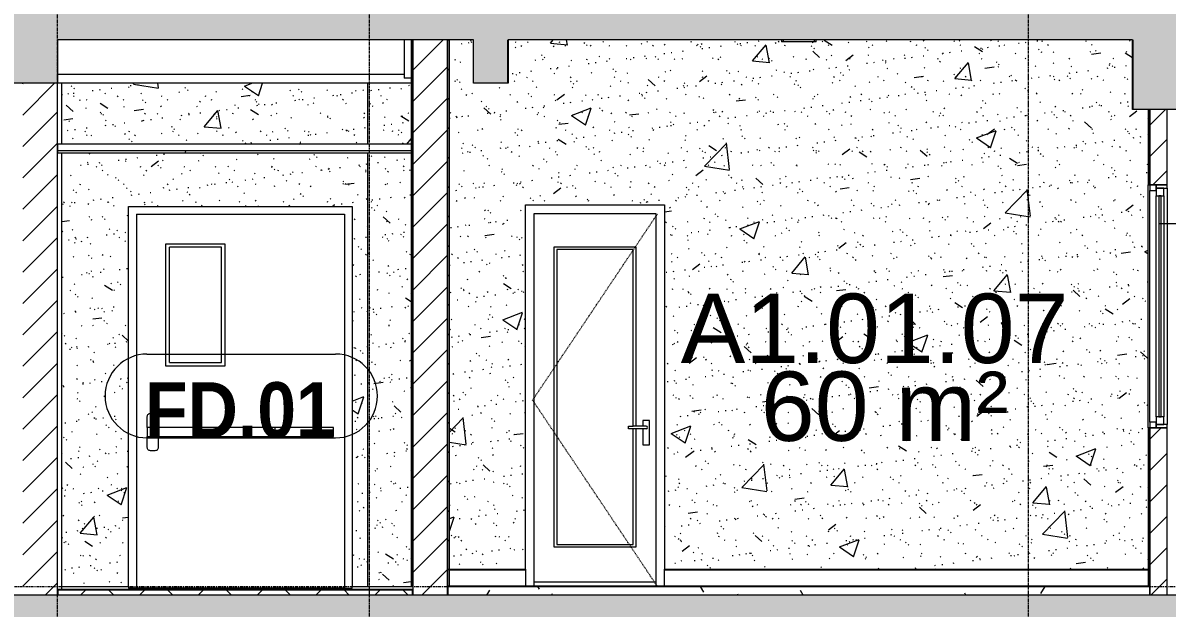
# Model space of a CAD drawing. Header units: millimetres. Extents: x 25061 to 259291, y -8723 to 35400.
# Drawn here: x 236610 to 243210, y 2075 to 5448 of the extents above; entities that cross this region are included whole.
import ezdxf

# ---------------------------------------------------------------- set-up
doc = ezdxf.new("R2010")
doc.units = ezdxf.units.MM
for name, pattern in [('Centre', [31.75, 6.35, -4.7625, 15.875, -4.7625]), ('Dash', [6.35, 3.175, -3.175]), ('Grid Line', [22.225, 12.7, -3.175, 3.175, -3.175])]:
    doc.linetypes.add(name, pattern=pattern)
for name, color, linetype, lineweight in [('0-2', 50, 'Continuous', 5), ('A-AREA-IDEN', 2, 'Continuous', 9), ('A-CLNG', 13, 'Continuous', 9), ('A-CLNG-3', 13, 'Continuous', 18), ('A-CLNG-PATT-3', 13, 'Continuous', 9), ('A-DETL-GENF-2', 7, 'Continuous', 9), ('A-DETL-GENF-HDLN-1', 7, 'Dash', 9), ('A-DETL-THIN', 151, 'Continuous', 9), ('A-DOOR', 31, 'Continuous', 9), ('A-DOOR-1', 7, 'Continuous', 9), ('A-DOOR-2', 253, 'Continuous', 9), ('A-DOOR-FRAM', 31, 'Continuous', 9), ('A-DOOR-IDEN', 31, 'Continuous', 9), ('A-FLOR-1', 10, 'Continuous', 25), ('A-FLOR-3', 192, 'Continuous', 25), ('A-FLOR-HRAL-1', 253, 'Continuous', 9), ('A-FLOR-LEVL-2', 51, 'Centre', 9), ('A-FLOR-MCUT-1', 7, 'Continuous', 9), ('A-FLOR-PATT-3', 8, 'Continuous', 9), ('A-FLOR-PATT-4', 67, 'Continuous', 9), ('A-GLAZ-3', 7, 'Continuous', 9), ('A-GLAZ-4', 253, 'Continuous', 9), ('A-GLAZ-IDEN', 152, 'Continuous', 9), ('A-WALL', 113, 'Continuous', 9), ('A-WALL-1', 113, 'Continuous', 18), ('A-WALL-2', 250, 'Continuous', 18), ('A-WALL-3', 7, 'Continuous', 9), ('A-WALL-PATT-1', 7, 'Continuous', 9), ('A-WALL-PATT-2', 9, 'Continuous', 9), ('A-WALL-PATT-4', 111, 'Continuous', 9), ('E-LITE-EQPM-1', 7, 'Continuous', 9), ('E-LITE-EQPM-2', 253, 'Continuous', 9), ('I-WALL', 2, 'Continuous', 9), ('I-WALL-1', 250, 'Continuous', 18), ('I-WALL-2', 7, 'Continuous', 9), ('I-WALL-3', 2, 'Continuous', 18), ('S-BEAM-1', 12, 'Continuous', 5), ('S-BEAM-2', 10, 'Continuous', 25), ('S-BEAM-3', 7, 'Continuous', 9), ('S-COLS-1', 7, 'Continuous', 9), ('S-GRID-1', 1, 'Grid Line', 9)]:
    doc.layers.add(name, color=color, linetype=linetype, lineweight=lineweight)
doc.styles.add('Arial', font='arial.ttf', dxfattribs={"height": 400})
doc.styles.add('Arial_B_1', font='arialbd.ttf', dxfattribs={"width": 0.9, "height": 320})
pattern_1 = [(45, (-80880.3, 14125), (-84.8528, 84.8528), [])]
pattern_2 = [(45, (200382.47, 14125), (-90.50967, 90.50967), [])]
pattern_3 = [(50, (200382.5, 14125), (1165.978, -102.01), [121.92, -1341.12]), (355, (200382.5, 14125), (-225.554, 1222.763), [97.536, -1072.896]), (100.451, (200479.6, 14116.5), (940.433, 1120.746), [103.616, -1139.776]), (46.184, (200382.5, 14450.1), (1734.906, -269.074), [182.88, -2011.68]), (96.636, (200527, 14427.7), (1519.38, 1583.536), [155.424, -1709.665]), (351.184, (200382.5, 14450.1), (1519.39, 1583.52), [146.304, -1609.344]), (21, (200545, 14368.8), (970.332, -654.498), [121.92, -1341.12]), (326, (200545, 14368.8), (395.533, 1178.804), [97.536, -1072.896]), (71.451, (200625.9, 14314.3), (1365.87, 524.296), [103.616, -1139.776]), (37.5, (200382.47, 14125), (19.767, 541.1527), [53.645, -1006.246, 53.645, -1035.507, -1076.96]), (37.5, (200382.47, 14125), (19.767, 541.1527), [-2149.043, 53.645, -1023.315]), (7.5, (200382.5, 14125), (427.646, 641.156), [53.645, -567.334, 53.645, -981.862, -410.464]), (7.5, (200382.5, 14125), (427.646, 641.156), [-1656.486, 53.645, -356.819]), (327.5, (200019.96, 14125), (867.782, -36.665), [53.645, -352.755, 53.645, -1214.323, -1682.496]), (327.5, (200019.96, 14125), (867.782, -36.665), [-1674.368, 53.645, -1628.85]), (317.5, (199857.4, 14125), (948.028, 162.731), [53.645, -474.675, 53.645, -788.416, -1194.816]), (317.5, (199857.4, 14125), (948.028, 162.731), [-1370.38, 53.645, -1141.17])]
pattern_4 = [(37.5, (200382.47, 14125), (-5.1206, 156.61216), [5.364, -118.181, 5.364, -132.812, -132.08]), (37.5, (200382.47, 14125), (-5.1206, 156.61216), [-261.722, 5.364, -126.716]), (7.5, (200382.47, 14125), (143.847, 229.3842), [5.364, -61.285, 5.364, -105.989, -42.672]), (7.5, (200382.47, 14125), (143.847, 229.3842), [-178.003, 5.364, -37.308]), (327.5, (200282.5, 14125), (253.11758, 0.46008), [5.364, -35.276, 5.364, -140.94, -191.008]), (327.5, (200282.5, 14125), (253.11758, 0.46008), [-186.944, 5.364, -185.644]), (317.5, (200282.5, 14125), (244.3381, 71.3376), [5.364, -14.956, 5.364, -90.546, -109.728]), (317.5, (200282.5, 14125), (244.3381, 71.3376), [-116.23, 5.364, -104.364])]

# ---------------------------------------------------------------- blocks, each defined once
blk = doc.blocks.new('NCV_TKTC_KET CAU_rvt-2-TKCS_MẶT CẮT 2')
at = {"layer": 'S-BEAM-1'}
blk.add_hatch(color=256, dxfattribs=at).paths.add_polyline_path([(-41852.6, 5100), (-41852.6, 5100), (-41852.6, 5240.8)])
at = {"layer": 'S-BEAM-2'}
for p, q in [((-41852.6, 5100), (-41852.6, 5350)), ((-38252.6, 5350), (-38252.6, 4950))]:
    blk.add_line(p, q, dxfattribs=at)
at = {"layer": 'S-BEAM-3'}
for p, q in [((-42452.7, 5350), (-42452.7, 5130)), ((-42452.7, 5150), (-44452.6, 5150)), ((-42412.6, 5100), (-44452.6, 5100)), ((-42412.6, 5130), (-42452.7, 5130))]:
    blk.add_line(p, q, dxfattribs=at)
at = {"layer": 'S-COLS-1'}
for p, q in [((-44427.6, 4750), (-44427.6, 5100)), ((-44427.6, 2180), (-44427.6, 4700))]:
    blk.add_line(p, q, dxfattribs=at)
blk = doc.blocks.new('Railing - Railing-963435-TKCS_MẶT CẮT 2')
at = {"layer": 'A-FLOR-HRAL-1'}
for p, q in [((-40952.564287, 2200), (-40952.564287, 2295)), ((-40952.564287, 2295), (-38162.564287, 2295))]:
    blk.add_line(p, q, dxfattribs=at)
blk = doc.blocks.new('Railing - Railing-972879-TKCS_MẶT CẮT 2')
at = {"layer": 'A-FLOR-HRAL-1'}
for p, q in [((-42192.564287, 2295), (-42202.564287, 2295)), ((-42202.564287, 2295), (-42202.564287, 2200)), ((-42192.564287, 2200), (-42192.564287, 2295)), ((-42192.564287, 2295), (-41752.564287, 2295)), ((-41752.564287, 2295), (-41752.564287, 2200)), ((-38152.564287, 2295), (-38162.564287, 2295)), ((-38162.564287, 2295), (-38162.564287, 2200)), ((-38152.564287, 2200), (-38152.564287, 2295)), ((-42202.564287, 2200), (-42192.564287, 2200)), ((-38162.564287, 2200), (-38152.564287, 2200))]:
    blk.add_line(p, q, dxfattribs=at)
blk = doc.blocks.new('DOOR_CW_01 CANH MO-PANEL KINH - DIG_02-800x2200-CỬA NHÔM KÍNH-400864-TKCS_MẶT CẮT 2')
at = {"layer": 'A-DETL-GENF-HDLN-1'}
for p, q in [((-116112.6, 6673.5), (-115392.6, 7747)), ((-115392.6, 5600), (-116112.6, 6673.5))]:
    blk.add_line(p, q, dxfattribs=at)
at = {"layer": 'A-DOOR-1'}
for p, q in [((-116102.6, 5600), (-116102.6, 7750)), ((-116102.6, 7750), (-115402.6, 7750)), ((-115402.6, 7750), (-115402.6, 5600)), ((-115987.6, 7558), (-115517.6, 7558)), ((-115987.6, 5826), (-115987.6, 7558)), ((-115532.6, 7543), (-115972.6, 7543)), ((-115972.6, 7543), (-115972.6, 5841)), ((-115532.6, 6524.5), (-115532.6, 7543)), ((-115517.6, 7558), (-115517.6, 6524.5)), ((-115477.3, 6556), (-115477.3, 6524.5)), ((-115437.8, 6556), (-115477.3, 6556)), ((-115437.8, 6416), (-115437.8, 6556)), ((-115558.4, 6524.5), (-115532.6, 6524.5)), ((-115558.4, 6507.5), (-115558.4, 6524.5)), ((-115532.6, 6507.5), (-115558.4, 6507.5)), ((-115457.6, 6524.5), (-115532.6, 6524.5)), ((-115532.6, 5841), (-115532.6, 6507.5)), ((-115457.6, 6507.5), (-115532.6, 6507.5)), ((-115517.6, 6507.5), (-115517.6, 5826)), ((-115477.3, 6507.5), (-115477.3, 6416)), ((-115477.3, 6416), (-115437.8, 6416)), ((-115517.6, 5826), (-115987.6, 5826)), ((-115972.6, 5841), (-115532.6, 5841)), ((-116152.6, 5700), (-116152.6, 5695)), ((-115352.6, 5695), (-115352.6, 5700)), ((-116102.6, 5626), (-115402.6, 5626))]:
    blk.add_line(p, q, dxfattribs=at)
for start, end in [(0, 90), (270, 360)]:
    blk.add_arc((-115457.6, 6516), 8.5, start, end, dxfattribs=at)
blk = doc.blocks.new('M_Fixed - 900 x 1400-V161-TKCS_MẶT CẮT 2')
at = {"layer": 'A-GLAZ-3'}
for p, q in [((-38115.564287, 4515), (-38152.564287, 4515)), ((-38152.564287, 4515), (-38152.564287, 4483)), ((-38052.564287, 4515), (-38115.564287, 4515)), ((-38115.564287, 4515), (-38115.564287, 4496)), ((-38115.564287, 4483), (-38115.564287, 4515)), ((-38071.564287, 4496), (-38115.564287, 4496)), ((-38115.564287, 4496), (-38115.564287, 4452)), ((-38115.564287, 4496), (-38052.564287, 4496)), ((-38071.564287, 4452), (-38071.564287, 4496)), ((-38052.564287, 4496), (-38052.564287, 4515)), ((-38052.564287, 4496), (-38052.564287, 3134)), ((-38152.564287, 4483), (-38115.564287, 4483)), ((-38152.564287, 3147), (-38152.564287, 4483)), ((-38115.564287, 4452), (-38071.564287, 4452)), ((-38115.564287, 3178), (-38115.564287, 4452)), ((-38087.564287, 4452), (-38099.564287, 4452)), ((-38099.564287, 4452), (-38099.564287, 3178)), ((-38087.564287, 3178), (-38087.564287, 4452)), ((-38071.564287, 4452), (-38071.564287, 3178)), ((-38071.564287, 3178), (-38115.564287, 3178)), ((-38115.564287, 3178), (-38115.564287, 3134)), ((-38099.564287, 3178), (-38087.564287, 3178)), ((-38071.564287, 3134), (-38071.564287, 3178)), ((-38115.564287, 3147), (-38152.564287, 3147)), ((-38152.564287, 3147), (-38152.564287, 3115)), ((-38152.564287, 3115), (-38115.564287, 3115)), ((-38115.564287, 3115), (-38115.564287, 3147)), ((-38115.564287, 3134), (-38071.564287, 3134)), ((-38052.564287, 3134), (-38115.564287, 3134)), ((-38115.564287, 3134), (-38115.564287, 3115)), ((-38115.564287, 3115), (-38052.564287, 3115)), ((-38052.564287, 3115), (-38052.564287, 3134))]:
    blk.add_line(p, q, dxfattribs=at)
blk = doc.blocks.new('LIC_08-ĐÈN LED TRÒN GẮN NỔI - LIC_08 - ĐÈN LED TRÒN GẮN NỔI_ P_18W_ ÁNH SÁNG TRẮNG 6000K-511114-TKCS_MẶT CẮT 2')
at = {"layer": 'E-LITE-EQPM-1'}
for p, q in [((-40277.2, 8750), (-40277.2, 8740)), ((-40177.2, 8740), (-40277.2, 8740)), ((-40267.2, 8748), (-40267.2, 8745)), ((-40077.2, 8740), (-40177.2, 8740)), ((-40087.2, 8745), (-40087.2, 8748)), ((-40077.2, 8740), (-40077.2, 8750))]:
    blk.add_line(p, q, dxfattribs=at)
blk = doc.blocks.new('NCV_TKTC_TANG 1_rvt-2-TKCS_MẶT CẮT 2')
at = {"layer": 'A-FLOR-PATT-4'}
h = blk.add_hatch(dxfattribs=at)
h.set_pattern_fill('FP_36', color=256, style=0, pattern_type=2)
h.set_pattern_definition([(0, (-80880.3, 14125), (650.24, 162.56), [53.645, -434.035, 53.645, -3034.995]), (0, (-80880.3, 14125), (650.24, 162.56), [-541.325, -434.035, 53.645, -921.715, -1625.6]), (0, (-80880.3, 14125), (650.24, 162.56), [-1950.72, 53.645, -434.035, 53.645, -1084.275]), (0, (-80880.3, 14125), (650.24, 162.56), [-2492.045, -271.475, 53.645, -759.155]), (120, (-80636.46, 14206.28), (-465.9011, 481.84436), [53.645, -434.035, 53.645, -3034.995]), (120, (-80636.46, 14206.28), (-465.9011, 481.84436), [-541.325, -434.035, 53.645, -921.715, -1625.6]), (120, (-80636.46, 14206.28), (-465.9011, 481.84436), [-1950.72, 53.645, -434.035, 53.645, -1084.275]), (120, (-80636.46, 14206.28), (-465.9011, 481.84436), [-2492.045, -271.475, 53.645, -759.155]), (240, (-80555.18, 14531.4), (-184.3389, -644.40436), [53.645, -434.035, 53.645, -3034.995]), (240, (-80555.18, 14531.4), (-184.3389, -644.40436), [-541.325, -434.035, 53.645, -921.715, -1625.6]), (240, (-80555.18, 14531.4), (-184.3389, -644.40436), [-1950.72, 53.645, -434.035, 53.645, -1084.275]), (240, (-80555.18, 14531.4), (-184.3389, -644.40436), [-2492.045, -271.475, 53.645, -759.155])])
h.paths.add_polyline_path([(-41717, 2150), (-38152.6, 2150), (-38152.6, 2200), (-42202.6, 2200), (-42202.6, 2150), (-41852.6, 2150)])
at = {"layer": 'A-WALL-PATT-1'}
h = blk.add_hatch(dxfattribs=at)
h.set_pattern_fill('FP_39', color=256, style=0, pattern_type=2)
h.set_pattern_definition(pattern_1)
h.paths.add_polyline_path([(-42192.6, 2300), (-42192.6, 5350), (-42202.6, 5350), (-42202.6, 2300)])
h = blk.add_hatch(dxfattribs=at)
h.set_pattern_fill('FP_39', color=256, style=0, pattern_type=2)
h.set_pattern_definition(pattern_1)
h.paths.add_polyline_path([(-38162.6, 2300), (-38152.6, 2300), (-38152.6, 3115), (-38162.6, 3115), (-38162.6, 2464.8)])
h.paths.add_polyline_path([(-38162.6, 4515), (-38152.6, 4515), (-38152.6, 4950), (-38162.6, 4950), (-38162.6, 4932.4)])
at = {"layer": 'A-WALL-PATT-2'}
h = blk.add_hatch(dxfattribs=at)
h.set_pattern_fill('FP_37', color=256, style=0, pattern_type=2)
h.set_pattern_definition([(50, (-80880.3, 14125), (1165.978, -102.01), [121.92, -1341.12]), (355, (-80880.3, 14125), (-225.554, 1222.763), [97.536, -1072.896]), (100.451, (-80783.1, 14116.5), (940.433, 1120.746), [103.616, -1139.776]), (46.184, (-80880.3, 14450.1), (1734.906, -269.074), [182.88, -2011.68]), (96.636, (-80735.7, 14427.7), (1519.38, 1583.536), [155.424, -1709.665]), (351.184, (-80880.3, 14450.1), (1519.39, 1583.52), [146.304, -1609.344]), (21, (-80717.7, 14368.8), (970.332, -654.498), [121.92, -1341.12]), (326, (-80717.7, 14368.8), (395.533, 1178.804), [97.536, -1072.896]), (71.451, (-80636.9, 14314.3), (1365.87, 524.296), [103.616, -1139.776]), (37.5, (-80880.3, 14125), (19.767, 541.1527), [53.645, -1006.246, 53.645, -1035.507, -1076.96]), (37.5, (-80880.3, 14125), (19.767, 541.1527), [-2149.043, 53.645, -1023.315]), (7.5, (-80880.3, 14125), (427.646, 641.156), [53.645, -567.334, 53.645, -981.862, -410.464]), (7.5, (-80880.3, 14125), (427.646, 641.156), [-1656.486, 53.645, -356.819]), (327.5, (-81242.8, 14125), (867.782, -36.665), [53.645, -352.755, 53.645, -1214.323, -1682.496]), (327.5, (-81242.8, 14125), (867.782, -36.665), [-1674.368, 53.645, -1628.85]), (317.5, (-81405.4, 14125), (948.028, 162.731), [53.645, -474.675, 53.645, -788.416, -1194.816]), (317.5, (-81405.4, 14125), (948.028, 162.731), [-1370.38, 53.645, -1141.17])])
h.paths.add_polyline_path([(-40921.8, 2300), (-38162.6, 2300), (-38162.6, 4950), (-38252.6, 4950), (-38252.6, 5350), (-40077.2, 5350), (-40077.2, 5340), (-40277.2, 5340), (-40277.2, 5350), (-41852.6, 5350), (-41852.6, 5100), (-42052.6, 5100), (-42052.6, 5350), (-42192.6, 5350), (-42192.6, 2300), (-41752.6, 2300), (-41752.6, 4400), (-40952.6, 4400), (-40952.6, 2300)])
h = blk.add_hatch(dxfattribs=at)
h.set_pattern_fill('FP_38', color=256, style=0, pattern_type=2)
h.set_pattern_definition([(37.5, (-80880.3, 14125), (-5.1206, 156.61216), [5.364, -118.181, 5.364, -132.812, -132.08]), (37.5, (-80880.3, 14125), (-5.1206, 156.61216), [-261.722, 5.364, -126.716]), (7.5, (-80880.3, 14125), (143.847, 229.3842), [5.364, -61.285, 5.364, -105.989, -42.672]), (7.5, (-80880.3, 14125), (143.847, 229.3842), [-178.003, 5.364, -37.308]), (327.5, (-80980.28, 14125), (253.11758, 0.46008), [5.364, -35.276, 5.364, -140.94, -191.008]), (327.5, (-80980.28, 14125), (253.11758, 0.46008), [-186.944, 5.364, -185.644]), (317.5, (-80980.28, 14125), (244.3381, 71.3376), [5.364, -14.956, 5.364, -90.546, -109.728]), (317.5, (-80980.28, 14125), (244.3381, 71.3376), [-116.23, 5.364, -104.364])])
h.paths.add_polyline_path([(-40921.8, 2300), (-38162.6, 2300), (-38162.6, 4950), (-38252.6, 4950), (-38252.6, 5350), (-40077.2, 5350), (-40077.2, 5340), (-40277.2, 5340), (-40277.2, 5350), (-41852.6, 5350), (-41852.6, 5100), (-42052.6, 5100), (-42052.6, 5350), (-42192.6, 5350), (-42192.6, 2300), (-41752.6, 2300), (-41752.6, 4400), (-40952.6, 4400), (-40952.6, 2300)])
h = blk.add_hatch(dxfattribs=at)
h.set_pattern_fill('FP_34', color=256, style=0, pattern_type=2)
h.set_pattern_definition([(45, (-80880.3, 14125), (-90.50967, 90.50967), [])])
h.paths.add_polyline_path([(-38152.6, 2150), (-38052.6, 2150), (-38052.6, 3115), (-38152.6, 3115), (-38152.6, 2156.4)])
h.paths.add_polyline_path([(-38052.6, 4515), (-38052.6, 4950), (-38152.6, 4950), (-38152.6, 4515)])
at = {"layer": 'A-FLOR-1'}
for p, q in [((-38152.6, 2200), (-42202.6, 2200)), ((-42202.6, 2200), (-42202.6, 2150))]:
    blk.add_line(p, q, dxfattribs=at)
at = {"layer": 'A-FLOR-MCUT-1'}
blk.add_line((-38152.6, 2150), (-38152.6, 2200), dxfattribs=at)
at = {"layer": 'A-WALL-2'}
for p, q in [((-38152.6, 4515), (-38052.6, 4515)), ((-38052.6, 3115), (-38152.6, 3115)), ((-38152.6, 2300), (-38152.6, 2200)), ((-38052.6, 2150), (-38052.6, 2250))]:
    blk.add_line(p, q, dxfattribs=at)
at = {"layer": 'A-WALL-3'}
for p, q in [((-38152.6, 4515), (-38152.6, 4950)), ((-38152.6, 4950), (-38152.6, 4515)), ((-38052.6, 4515), (-38052.6, 4950)), ((-38152.6, 2300), (-38152.6, 3115)), ((-38152.6, 3115), (-38152.6, 2300)), ((-38052.6, 2250), (-38052.6, 3115)), ((-38152.6, 2200), (-38152.6, 2150))]:
    blk.add_line(p, q, dxfattribs=at)
at = {"layer": 'I-WALL-1'}
for p, q in [((-42202.6, 5350), (-42202.6, 2300)), ((-42192.6, 2300), (-42192.6, 5350)), ((-38162.6, 4950), (-38162.6, 4515)), ((-38162.6, 4515), (-38152.6, 4515)), ((-38152.6, 3115), (-38162.6, 3115)), ((-38162.6, 3115), (-38162.6, 2300)), ((-42202.6, 2300), (-42192.6, 2300)), ((-38162.6, 2300), (-38152.6, 2300))]:
    blk.add_line(p, q, dxfattribs=at)
at = {"layer": 'I-WALL-2'}
for p, q in [((-38162.6, 3115), (-38162.6, 4515)), ((-41752.6, 2300), (-41752.6, 4400)), ((-41752.6, 4400), (-40952.6, 4400)), ((-40952.6, 4400), (-40952.6, 2300)), ((-42192.6, 2300), (-41752.6, 2300)), ((-40952.6, 2300), (-38162.6, 2300))]:
    blk.add_line(p, q, dxfattribs=at)
at = {"layer": 'A-DOOR-2'}
blk.add_blockref('DOOR_CW_01 CANH MO-PANEL KINH - DIG_02-800x2200-CỬA NHÔM KÍNH-400864-TKCS_MẶT CẮT 2', (74400, -3400), dxfattribs=at)
at = {"layer": 'A-FLOR-HRAL-1'}
for name in ['Railing - Railing-972879-TKCS_MẶT CẮT 2', 'Railing - Railing-963435-TKCS_MẶT CẮT 2']:
    blk.add_blockref(name, (0, 0), dxfattribs=at)
at = {"layer": 'A-GLAZ-4'}
blk.add_blockref('M_Fixed - 900 x 1400-V161-TKCS_MẶT CẮT 2', (0, 0), dxfattribs=at)
at = {"layer": 'E-LITE-EQPM-2'}
blk.add_blockref('LIC_08-ĐÈN LED TRÒN GẮN NỔI - LIC_08 - ĐÈN LED TRÒN GẮN NỔI_ P_18W_ ÁNH SÁNG TRẮNG 6000K-511114-TKCS_MẶT CẮT 2', (0, -3400), dxfattribs=at)
blk = doc.blocks.new('FD_01 - FD_01-1200x2200mm-V201-TKCS_MẶT CẮT 2')
at = {"layer": 'A-DOOR'}
h = blk.add_hatch(dxfattribs=at)
h.set_pattern_fill('FP_35', color=256, style=0, pattern_type=2)
h.set_pattern_definition([(63.435, (-78970.7, 14236.3), (-0.002, 1625.6), [567.96, -3066.99]), (63.435, (-80596.3, 14236.3), (-0.002, 1625.6), [567.96, -3066.99]), (63.435, (-78192.5, 14550.35), (-0.002, 1625.6), [567.96, -3066.99]), (63.435, (-79818.1, 14550.35), (-0.002, 1625.6), [567.96, -3066.99]), (63.435, (-78310.3, 14439.5), (-0.002, 1625.6), [567.96, -3066.99]), (63.435, (-79935.9, 14439.5), (-0.002, 1625.6), [567.96, -3066.99]), (63.435, (-78430.35, 15074.4), (-0.002, 1625.6), [276.055, -3358.896]), (63.435, (-80055.95, 15074.4), (-0.002, 1625.6), [276.055, -3358.896]), (63.435, (-78508.9, 14976.15), (-0.002, 1625.6), [567.96, -3066.99]), (63.435, (-80134.5, 14976.15), (-0.002, 1625.6), [567.96, -3066.99]), (63.435, (-78495, 15046.7), (-0.002, 1625.6), [567.96, -3066.99]), (63.435, (-80120.6, 15046.7), (-0.002, 1625.6), [567.96, -3066.99]), (63.435, (-79150.9, 14737.2), (-0.002, 1625.6), [567.96, -3066.99]), (63.435, (-80776.5, 14737.2), (-0.002, 1625.6), [567.96, -3066.99]), (63.435, (-79137, 14820.35), (-0.002, 1625.6), [567.96, -3066.99]), (63.435, (-80762.6, 14820.35), (-0.002, 1625.6), [567.96, -3066.99]), (63.435, (-79133.3, 14880.3), (-0.002, 1625.6), [567.96, -3066.99]), (63.435, (-80758.9, 14880.3), (-0.002, 1625.6), [567.96, -3066.99])])
h.paths.add_polyline_path([(-43807.6, 3490), (-43507.6, 3490), (-43507.6, 4155), (-43807.6, 4155), (-43807.6, 3698.6)])
for p, q in [((-43827.6, 4175), (-43487.6, 4175)), ((-43827.6, 3470), (-43827.6, 4175)), ((-43487.6, 4175), (-43487.6, 3470)), ((-43507.6, 4155), (-43807.6, 4155)), ((-43807.6, 3490), (-43807.6, 4155)), ((-43507.6, 3490), (-43507.6, 4155)), ((-43487.6, 3470), (-43827.6, 3470)), ((-43807.6, 3490), (-43507.6, 3490)), ((-43935.1, 3115.4), (-43935.1, 3178.9)), ((-43916.1, 3198), (-43890.7, 3198)), ((-43871.6, 3178.9), (-43871.6, 3115.4)), ((-43935.1, 3115.4), (-43935.1, 3064.6)), ((-43871.6, 3115.4), (-43935.1, 3115.4)), ((-43197.3, 3115.4), (-43871.6, 3115.4)), ((-43871.6, 3115.4), (-43871.6, 3064.6)), ((-43197.3, 3064.6), (-43197.3, 3115.4)), ((-42860.1, 3115.4), (-43197.3, 3115.4)), ((-42860.1, 3064.6), (-42860.1, 3115.4)), ((-43935.1, 3064.6), (-43871.6, 3064.6)), ((-43935.1, 3001.1), (-43935.1, 3064.6)), ((-43871.6, 3064.6), (-43197.3, 3064.6)), ((-43871.6, 3064.6), (-43871.6, 3001.1)), ((-43197.3, 3064.6), (-42860.1, 3064.6)), ((-43890.7, 2982.1), (-43916.1, 2982.1)), ((-42797.6, 2190), (-43997.6, 2190))]:
    blk.add_line(p, q, dxfattribs=at)
at = {"layer": 'A-DOOR', "flags": 128}
for points in [[(-43935.1, 3178.9), (-43934.7, 3183.1), (-43933.2, 3187.2), (-43931, 3190.8), (-43928, 3193.8), (-43924.4, 3196.1), (-43920.3, 3197.5), (-43916.1, 3198)], [(-43890.7, 3198), (-43886.4, 3197.5), (-43882.4, 3196.1), (-43878.8, 3193.8), (-43875.8, 3190.8), (-43873.5, 3187.2), (-43872.1, 3183.1), (-43871.6, 3178.9)], [(-43916.1, 2982.1), (-43920.3, 2982.5), (-43924.4, 2983.9), (-43928, 2986.2), (-43931, 2989.2), (-43933.2, 2992.8), (-43934.7, 2996.9), (-43935.1, 3001.1)], [(-43871.6, 3001.1), (-43872.1, 2996.9), (-43873.5, 2992.8), (-43875.8, 2989.2), (-43878.8, 2986.2), (-43882.4, 2983.9), (-43886.4, 2982.5), (-43890.7, 2982.1)]]:
    blk.add_lwpolyline(points, dxfattribs=at)
at = {"layer": 'A-DOOR-FRAM'}
for p, q in [((-43997.6, 4345), (-43997.6, 2190)), ((-43997.6, 4345), (-42797.6, 4345)), ((-42797.6, 4345), (-42797.6, 2190)), ((-44042.6, 2200), (-44042.6, 2190)), ((-43997.6, 2190), (-44042.6, 2190)), ((-42797.6, 2190), (-42752.6, 2190)), ((-42752.6, 2190), (-42752.6, 2200))]:
    blk.add_line(p, q, dxfattribs=at)
blk = doc.blocks.new('STN_Door Tag - STN_Door Tag-1788670-TKCS_MẶT CẮT 2')
at = {"layer": 'A-DOOR-IDEN'}
for p, q in [((-93966.7, 3889.1), (-92878.6, 3889.1)), ((-93966.7, 3406.1), (-92878.6, 3406.1))]:
    blk.add_line(p, q, dxfattribs=at)
for centre, start, end in [((-93966.7, 3647.6), 90, 270), ((-92878.6, 3647.6), 270, 90)]:
    blk.add_arc(centre, 241.5, start, end, dxfattribs=at)

msp = doc.modelspace()

# ---------------------------------------------------------------- hatches: boundary and pattern name
at = {"layer": 'A-CLNG-PATT-3'}
h = msp.add_hatch(dxfattribs=at)
h.set_pattern_fill('FP_41', color=256, style=0, pattern_type=2)
h.set_pattern_definition([(0, (200382.47, 14125), (1300.48, 325.12), [53.645, -921.715, 53.645, -6123.635]), (0, (200382.47, 14125), (1300.48, 325.12), [-1029.005, -921.715, 53.645, -1897.075, -3251.2]), (0, (200382.47, 14125), (1300.48, 325.12), [-3901.44, 53.645, -921.715, 53.645, -2222.195]), (0, (200382.47, 14125), (1300.48, 325.12), [-4930.445, -596.595, 53.645, -1571.955]), (120, (200870.15, 14287.56), (-931.8022, 963.6887), [53.645, -921.715, -6177.28]), (120, (200870.15, 14287.56), (-931.8022, 963.6887), [-975.36, 53.645, -921.715, -5201.92]), (120, (200870.15, 14287.56), (-931.8022, 963.6887), [-1950.72, 53.645, -1897.075, -3251.2]), (120, (200870.15, 14287.56), (-931.8022, 963.6887), [-3901.44, 53.645, -921.715, -2275.84]), (120, (200870.15, 14287.56), (-931.8022, 963.6887), [-4876.8, 53.645, -596.595, -1625.6]), (120, (200870.15, 14287.56), (-931.8022, 963.6887), [-5527.04, 53.645, -1571.955]), (240, (201032.7, 14937.8), (-368.6778, -1288.8087), [53.645, -921.715, -6177.28]), (240, (201032.7, 14937.8), (-368.6778, -1288.8087), [-975.36, 53.645, -921.715, -5201.92]), (240, (201032.7, 14937.8), (-368.6778, -1288.8087), [-1950.72, 53.645, -1897.075, -3251.2]), (240, (201032.7, 14937.8), (-368.6778, -1288.8087), [-3901.44, 53.645, -921.715, -2275.84]), (240, (201032.7, 14937.8), (-368.6778, -1288.8087), [-4876.8, 53.645, -596.595, -1625.6]), (240, (201032.7, 14937.8), (-368.6778, -1288.8087), [-5527.04, 53.645, -1571.955])])
h.paths.add_polyline_path([(236810.2, 4700), (238860.1, 4700), (238860.1, 4710), (236810.2, 4710)])
at = {"layer": 'A-DETL-GENF-2'}
h = msp.add_hatch(color=256, dxfattribs=at)
h.paths.add_polyline_path([(154010.3, 4950), (154310.3, 4950), (154310.3, 5550), (154010.3, 5550)])
h.paths.add_polyline_path([(247310.3, 4950), (247610.2, 4950), (247610.2, 5550), (247310.3, 5550)])
h.paths.add_polyline_path([(227810.3, 4950), (228110.3, 4950), (228110.3, 5330), (232109.9, 5330), (232109.9, 5150), (232309.9, 5150), (232309.9, 5350), (236210.2, 5350), (236210.2, 5100), (236810.2, 5100), (236810.2, 5350), (239210.2, 5350), (239210.2, 5100), (239410.1, 5100), (239410.1, 5350), (243010.3, 5350), (243010.3, 4950), (243310.2, 4950), (243310.2, 5330), (244910.2, 5330), (244910.2, 5100), (245110.2, 5100), (245110.2, 5700), (244910.2, 5700), (244910.2, 5550), (227810.3, 5549.3)])
h.paths.add_polyline_path([(173810.3, 4950), (173810.3, 5700), (173610.3, 5700), (173610.3, 5550), (156710.2, 5550), (156710.2, 5700), (156510.2, 5700), (156510.2, 5100), (156710.2, 5100), (156710.2, 5330), (158310.3, 5330), (158310.3, 4950), (158610.3, 4950), (158610.3, 5350), (162210.3, 5350), (162210.3, 5100), (162410.2, 5100), (162410.2, 5350), (164810.2, 5350), (164810.2, 5100), (165410.3, 5100), (165410.3, 5350), (169310.6, 5350), (169310.6, 5150), (169510.6, 5150), (169510.6, 5330), (173510.3, 5330), (173510.3, 4950), (173543, 4950)])
h = msp.add_hatch(color=256, dxfattribs=at)
h.paths.add_polyline_path([(154010.2, 1550), (154310.1, 1550), (154310.1, 1950), (158310.2, 1950), (158310.2, 1550), (158610.1, 1550), (158610.1, 1950), (162210.3, 1950), (162210.3, 1700), (162410.2, 1700), (162410.2, 1950), (164810.2, 1950), (164810.2, 1700), (165410.2, 1700), (165410.2, 1950), (169010.1, 1950), (169010.1, 1750), (169210.1, 1750), (169210.1, 1950), (173510.1, 1950), (173510.1, 1550), (173810.1, 1550), (173810.1, 2150), (154010.2, 2150), (154010.2, 1847.9)])
h.paths.add_polyline_path([(228110.1, 1550), (228110.1, 1950), (232109.9, 1950), (232109.9, 1750), (232309.9, 1750), (232309.9, 1950), (236210.1, 1950), (236210.1, 1700), (236810.2, 1700), (236810.2, 1950), (239210.2, 1950), (239210.2, 1700), (239410.1, 1700), (239410.1, 1950), (243010.1, 1950), (243010.1, 1550), (243310.1, 1550), (243310.1, 1930), (247310.1, 1930), (247310.1, 1550), (247610.1, 1550), (247610.1, 2150), (227810.1, 2150), (227810.1, 1550)])
at = {"layer": 'A-FLOR-PATT-3'}
h = msp.add_hatch(dxfattribs=at)
h.set_pattern_fill('FP_40', color=256, style=0, pattern_type=2)
h.set_pattern_definition([(45, (200382.47, 14125), (-169.7056, 169.7056), []), (135, (200382.47, 14125), (-169.7056, -169.7056), [])])
h.paths.add_polyline_path([(164810.2, 2150), (164810.2, 2180), (162760.3, 2180), (162760.3, 2150), (164795.6, 2150)])
h.paths.add_polyline_path([(236810.2, 2150), (238860.1, 2150), (238860.1, 2180), (236810.1, 2180), (236810.1, 2150)])
at = {"layer": 'A-WALL-PATT-4'}
h = msp.add_hatch(dxfattribs=at)
h.set_pattern_fill('FP_37', color=256, style=0, pattern_type=2)
h.set_pattern_definition(pattern_3)
h.paths.add_polyline_path([(238600.1, 2200), (238610.1, 2200), (238610.1, 4700), (238600.1, 4700), (238600.1, 3081.7)])
h.paths.add_polyline_path([(238600.1, 4750), (238610.1, 4750), (238610.1, 5100), (238600.1, 5100), (238600.1, 4932.4)])
h.paths.add_polyline_path([(238600.1, 5580), (238610.1, 5580), (238610.1, 5600), (238600.1, 5600)])
h = msp.add_hatch(dxfattribs=at)
h.set_pattern_fill('FP_38', color=256, style=0, pattern_type=2)
h.set_pattern_definition(pattern_4)
h.paths.add_polyline_path([(238600.1, 2200), (238610.1, 2200), (238610.1, 4700), (238600.1, 4700), (238600.1, 3081.7)])
h.paths.add_polyline_path([(238600.1, 4750), (238610.1, 4750), (238610.1, 5100), (238600.1, 5100), (238600.1, 4932.4)])
h.paths.add_polyline_path([(238600.1, 5580), (238610.1, 5580), (238610.1, 5600), (238600.1, 5600)])
h = msp.add_hatch(dxfattribs=at)
h.set_pattern_fill('FP_37', color=256, style=0, pattern_type=2)
h.set_pattern_definition(pattern_3)
h.paths.add_polyline_path([(238750.5, 2200), (238850.1, 2200), (238850.1, 4700), (238610.1, 4700), (238610.1, 2200)])
h.paths.add_polyline_path([(238860.1, 2200), (238860.2, 2200), (238860.1, 2300)])
h.paths.add_polyline_path([(241931.4, 2295), (242060.2, 2295), (242060.2, 2300), (240850.2, 2300), (240850.2, 2295)])
h.paths.add_polyline_path([(239148.1, 2295), (239510.2, 2295), (239510.2, 2300), (239060.2, 2300), (239060.2, 2295), (239070.2, 2295)])
h.paths.add_polyline_path([(238610.1, 4750), (238850.1, 4750), (238850.1, 5100), (238610.1, 5100), (238610.1, 4932.4)])
h.paths.add_polyline_path([(238860.1, 4750), (238860.2, 4750), (238860.1, 4932.4)])
h.paths.add_polyline_path([(238631, 5580), (238850.1, 5580), (238850.1, 5600), (238610.1, 5600), (238610.1, 5580)])
h.paths.add_polyline_path([(238860.1, 5580), (238860.2, 5580), (238860.1, 5600)])
h = msp.add_hatch(dxfattribs=at)
h.set_pattern_fill('FP_38', color=256, style=0, pattern_type=2)
h.set_pattern_definition(pattern_4)
h.paths.add_polyline_path([(238750.5, 2200), (238850.1, 2200), (238850.1, 4700), (238610.1, 4700), (238610.1, 2200)])
h.paths.add_polyline_path([(238860.1, 2200), (238860.2, 2200), (238860.1, 2300)])
h.paths.add_polyline_path([(241931.4, 2295), (242060.2, 2295), (242060.2, 2300), (240850.2, 2300), (240850.2, 2295)])
h.paths.add_polyline_path([(239148.1, 2295), (239510.2, 2295), (239510.2, 2300), (239060.2, 2300), (239060.2, 2295), (239070.2, 2295)])
h.paths.add_polyline_path([(238610.1, 4750), (238850.1, 4750), (238850.1, 5100), (238610.1, 5100), (238610.1, 4932.4)])
h.paths.add_polyline_path([(238860.1, 4750), (238860.2, 4750), (238860.1, 4932.4)])
h.paths.add_polyline_path([(238631, 5580), (238850.1, 5580), (238850.1, 5600), (238610.1, 5600), (238610.1, 5580)])
h.paths.add_polyline_path([(238860.1, 5580), (238860.2, 5580), (238860.1, 5600)])
h = msp.add_hatch(dxfattribs=at)
h.set_pattern_fill('FP_39', color=256, style=0, pattern_type=2)
h.set_pattern_definition([(45, (200382.47, 14125), (-84.8528, 84.8528), [])])
h.paths.add_polyline_path([(238860.1, 2200), (238860.1, 5350), (238850.1, 5350), (238850.1, 2200)])
h.paths.add_polyline_path([(238850.1, 5550), (238860.1, 5550), (238860.1, 5600), (238850.1, 5600)])
h = msp.add_hatch(dxfattribs=at)
h.set_pattern_fill('FP_34', color=256, style=0, pattern_type=2)
h.set_pattern_definition(pattern_2)
h.paths.add_polyline_path([(239060.2, 2150), (239060.2, 5350), (238860.2, 5350), (238860.2, 2150)])
h = msp.add_hatch(dxfattribs=at)
h.set_pattern_fill('FP_34', color=256, style=0, pattern_type=2)
h.set_pattern_definition(pattern_2)
h.paths.add_polyline_path([(236762.5, 2150), (236810.2, 2150), (236810.2, 5100), (236610.2, 5100), (236610.2, 2150)])
h = msp.add_hatch(dxfattribs=at)
h.set_pattern_fill('FP_37', color=256, style=0, pattern_type=2)
h.set_pattern_definition(pattern_3)
h.paths.add_polyline_path([(236835.2, 2200), (237220.1, 2200), (237220.1, 4390), (238510.1, 4390), (238510.1, 2200), (238600.1, 2200), (238600.1, 4700), (236835.2, 4700), (236835.2, 2464.8)])
h.paths.add_polyline_path([(237632.2, 4750), (238600.1, 4750), (238600.1, 5100), (236835.2, 5100), (236835.2, 4750), (237557.7, 4750)])
h = msp.add_hatch(dxfattribs=at)
h.set_pattern_fill('FP_38', color=256, style=0, pattern_type=2)
h.set_pattern_definition(pattern_4)
h.paths.add_polyline_path([(236835.2, 2200), (237220.1, 2200), (237220.1, 4390), (238510.1, 4390), (238510.1, 2200), (238600.1, 2200), (238600.1, 4700), (236835.2, 4700), (236835.2, 2464.8)])
h.paths.add_polyline_path([(237632.2, 4750), (238600.1, 4750), (238600.1, 5100), (236835.2, 5100), (236835.2, 4750), (237557.7, 4750)])

# ---------------------------------------------------------------- linework, layer by layer
at = {"layer": 'A-CLNG'}
msp.add_line((238860.1, 4710), (236810.2, 4710), dxfattribs=at)
at = {"layer": 'A-CLNG-3'}
for p, q in [((238860.1, 4750), (236810.2, 4750)), ((236810.2, 4750), (236810.2, 4700)), ((236810.2, 4700), (238860.1, 4700))]:
    msp.add_line(p, q, dxfattribs=at)
at = {"layer": 'A-DETL-THIN'}
for p, q in [((239210.2, 5350), (236810.2, 5350)), ((236810.2, 5350), (236810.2, 5100)), ((239210.2, 5100), (239210.2, 5350)), ((243010.3, 5350), (239410.1, 5350)), ((239410.1, 5350), (239410.1, 5100)), ((243010.3, 4950), (243010.3, 5350)), ((236810.2, 5100), (236210.2, 5100)), ((239410.1, 5100), (239210.2, 5100)), ((243310.2, 4950), (243010.3, 4950)), ((247610.1, 2150), (227810.1, 2150))]:
    msp.add_line(p, q, dxfattribs=at)
at = {"layer": 'A-FLOR-3'}
for p, q in [((238860.1, 2180), (236810.1, 2180)), ((236810.1, 2180), (236810.1, 2150)), ((238860.1, 2150), (238860.1, 2180))]:
    msp.add_line(p, q, dxfattribs=at)
at = {"layer": 'A-FLOR-LEVL-2'}
msp.add_line((147110.2, 2200), (255566.7, 2200), dxfattribs=at)
at = {"layer": 'A-GLAZ-IDEN'}
msp.add_line((243162.5, 4291.4), (244238.1, 4291.4), dxfattribs=at)
at = {"layer": 'A-WALL'}
msp.add_line((236810.2, 2200), (236810.2, 5100), dxfattribs=at)
at = {"layer": 'A-WALL-1'}
for p, q in [((238860.2, 5350), (238860.2, 2150)), ((239060.2, 2150), (239060.2, 5350)), ((236810.2, 2150), (236810.2, 2200))]:
    msp.add_line(p, q, dxfattribs=at)
at = {"layer": 'I-WALL'}
for p, q in [((238600.1, 4750), (238600.1, 5100)), ((238600.1, 2200), (238600.1, 4700)), ((237220.1, 2200), (237220.1, 4390)), ((237220.1, 4390), (238510.1, 4390)), ((238510.1, 4390), (238510.1, 2200)), ((240850.2, 2300), (240850.2, 2295)), ((242060.2, 2295), (242060.2, 2300)), ((236835.2, 2200), (237220.1, 2200)), ((238510.1, 2200), (238850.1, 2200))]:
    msp.add_line(p, q, dxfattribs=at)
at = {"layer": 'I-WALL-3'}
for p, q in [((238850.1, 5350), (238850.1, 2200)), ((238860.1, 2200), (238860.1, 5350)), ((238850.1, 2200), (238860.1, 2200))]:
    msp.add_line(p, q, dxfattribs=at)
at = {"layer": 'S-GRID-1'}
for p, q in [((236810.2, -3283.1), (236810.2, 30285.9)), ((238610.2, -3283.1), (238610.2, 30285.9)), ((242410.2, -3283.1), (242410.2, 30285.9))]:
    msp.add_line(p, q, dxfattribs=at)

# ---------------------------------------------------------------- block references
at = {"layer": '0-2'}
for name in ['NCV_TKTC_KET CAU_rvt-2-TKCS_MẶT CẮT 2', 'NCV_TKTC_TANG 1_rvt-2-TKCS_MẶT CẮT 2']:
    msp.add_blockref(name, (281262.8, 0), dxfattribs=at)
at = {"layer": 'A-DOOR'}
msp.add_blockref('FD_01 - FD_01-1200x2200mm-V201-TKCS_MẶT CẮT 2', (281262.8, 0), dxfattribs=at)
at = {"layer": 'A-DOOR-IDEN'}
msp.add_blockref('STN_Door Tag - STN_Door Tag-1788670-TKCS_MẶT CẮT 2', (331292.7, -349.9), dxfattribs=at)

# ---------------------------------------------------------------- texts
at = {"layer": 'A-AREA-IDEN', "char_height": 400, "line_spacing_factor": 0.936439, "style": 'Arial'}
for s, insert, width, attachment_point in [('\\pt8,16,24,32,40,48,56,64,72,80,88,96,104,112,120,128,136,144,152,160,168,176,184,192,200,208,216,224,232,240,248,256;A1.01.07', (241522.9, 3481.9), 2233.6, 8), ('\\pt8,16,24,32,40,48,56,64,72,80,88,96,104,112,120,128,136,144,152,160,168,176,184,192,200,208,216,224,232,240,248,256;60 m²', (241580.9, 3236), 1449.6, 5)]:
    msp.add_mtext(s, dxfattribs=dict(at, insert=insert, width=width, attachment_point=attachment_point))
at = {"layer": 'A-DOOR-IDEN', "insert": (237861.9, 3214.8), "char_height": 320, "width": 1124.64, "attachment_point": 5, "line_spacing_factor": 0.936439, "style": 'Arial_B_1'}
msp.add_mtext('\\pt7.2,14.4,21.6,28.8,36,43.2,50.4,57.6,64.8,72,79.2,86.4,93.6,100.8,108,115.2,122.4,129.6,136.8,144,151.2,158.4,165.6,172.8,180,187.2,194.4,201.6,208.8,216,223.2,230.4;FD.01', dxfattribs=at)

doc.saveas('drawing.dxf')
